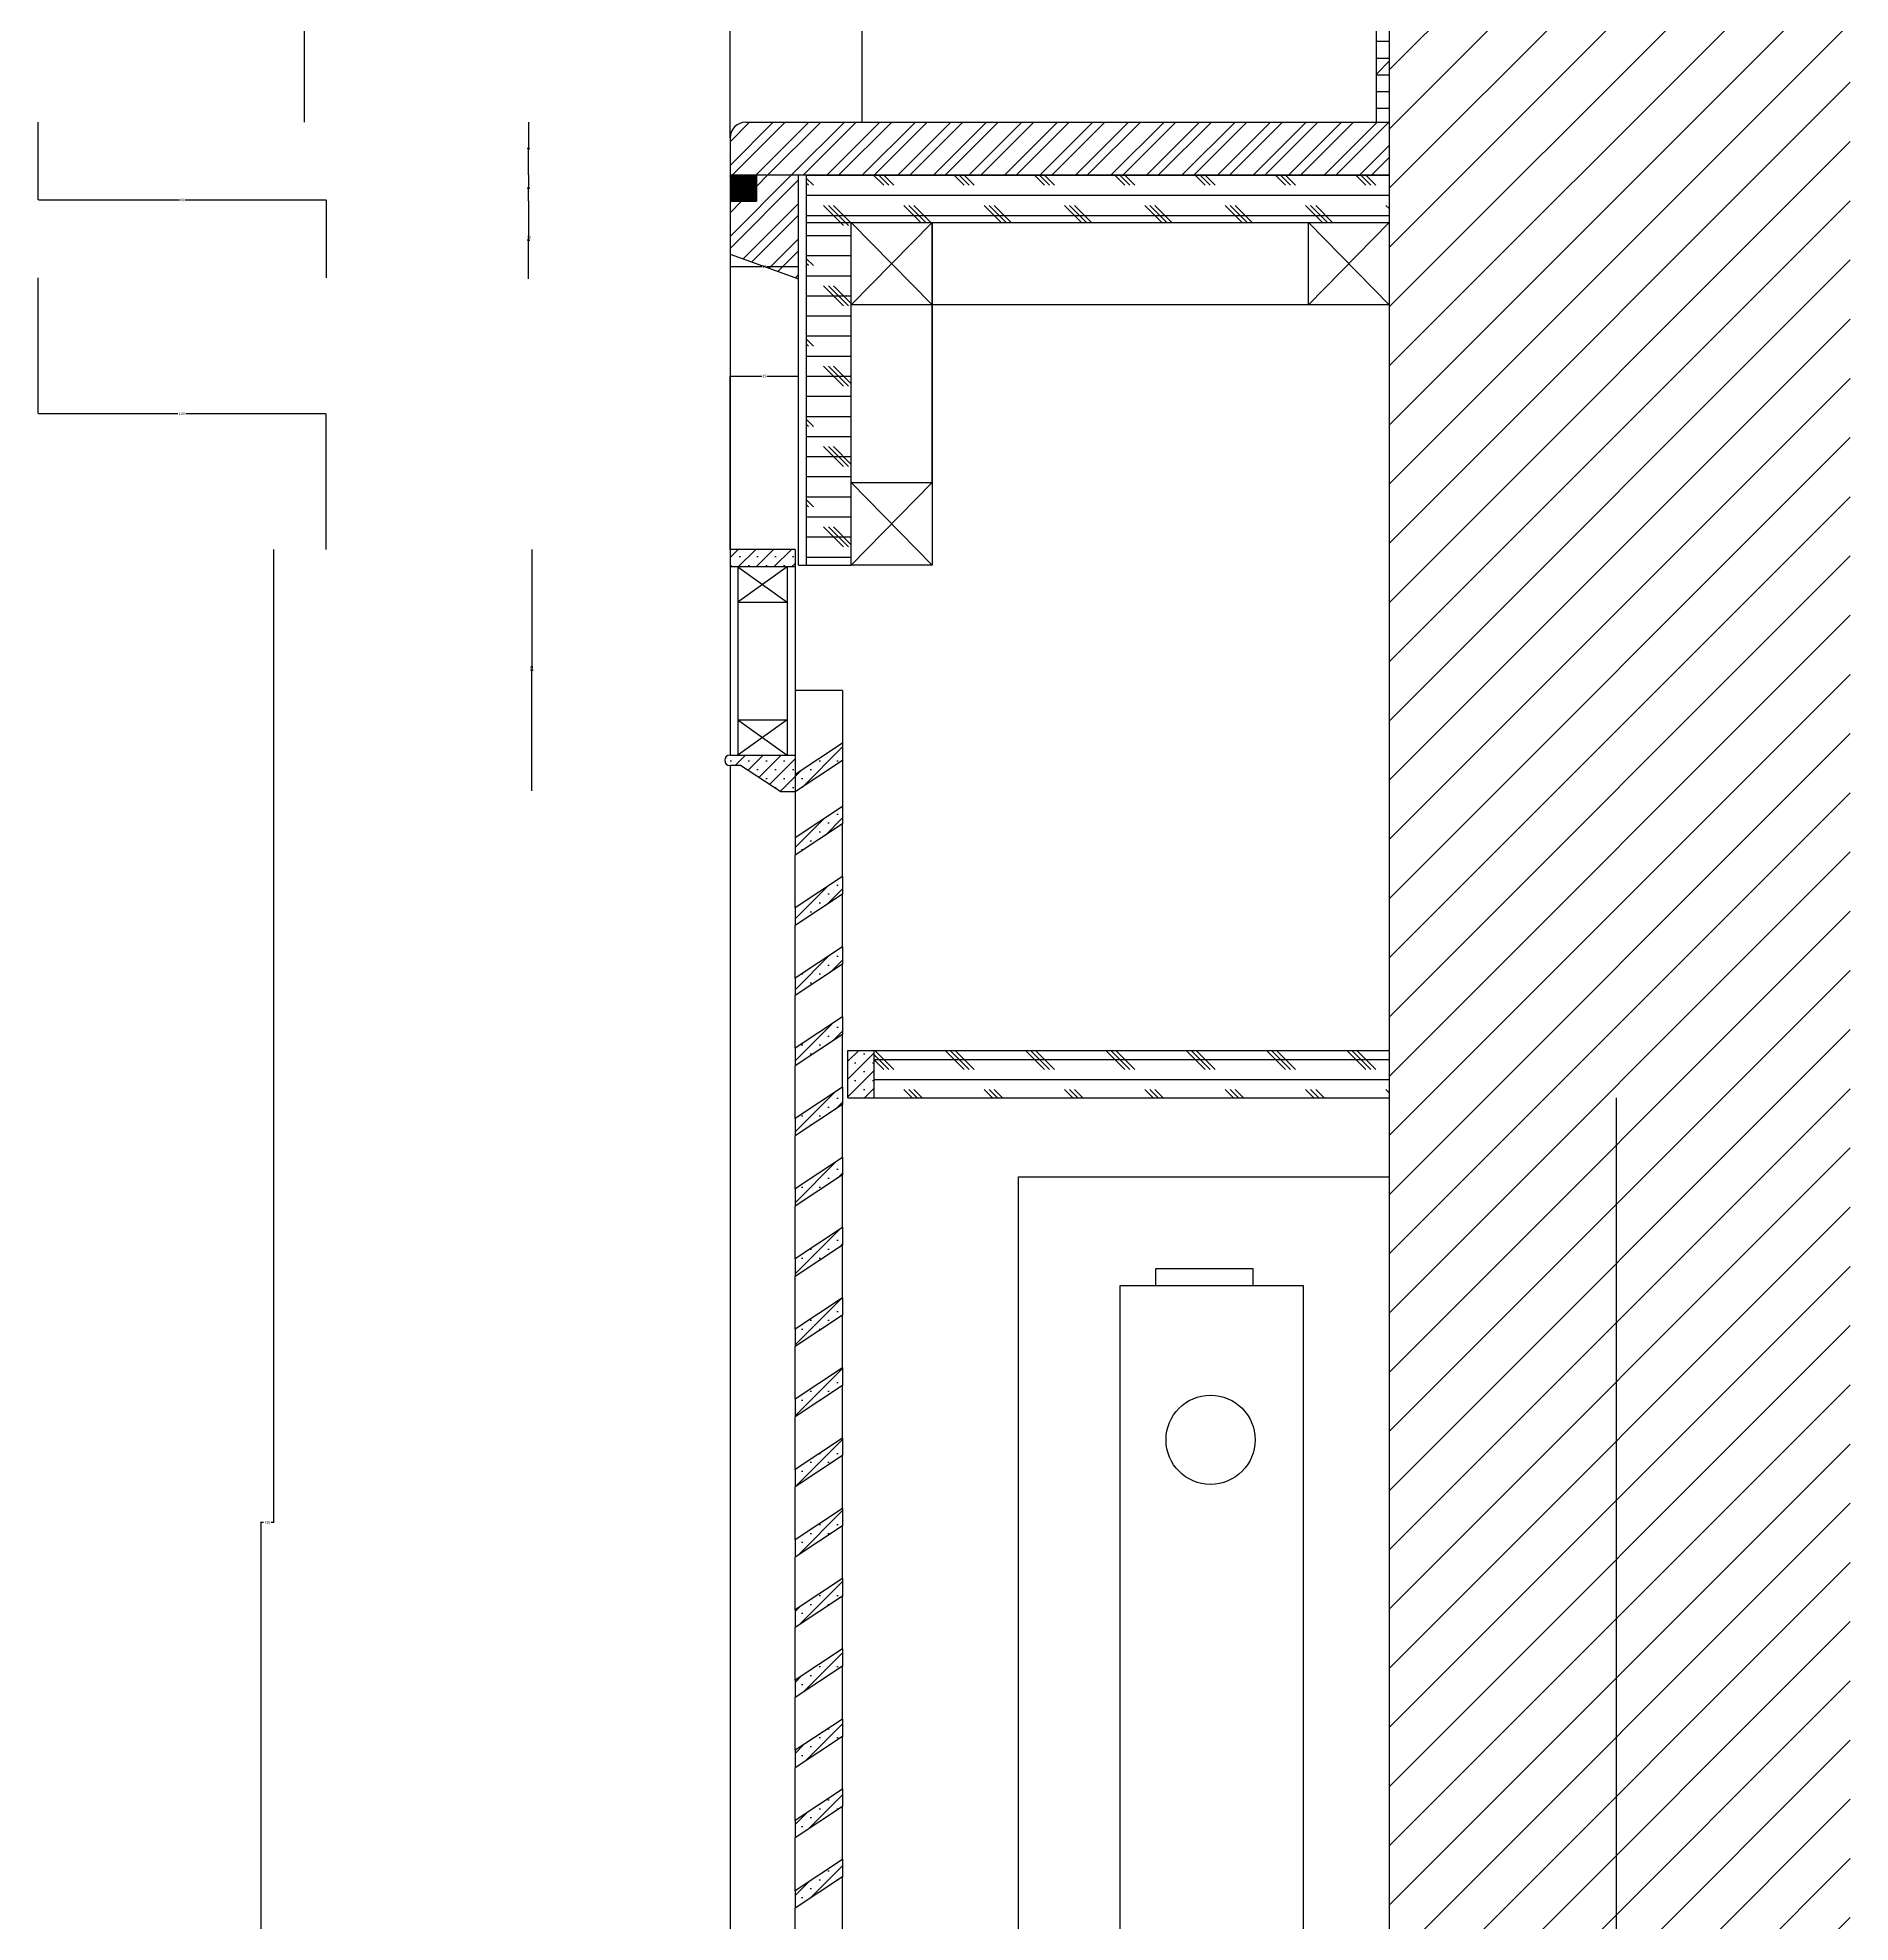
# Model space of a CAD drawing. Header units: metres. Extents: x 112154 to 113735, y -66478 to -63872.
# Drawn here: x 112154 to 112842, y -65890 to -65175 of the extents above; entities that cross this region are included whole.
import ezdxf

# ---------------------------------------------------------------- set-up
doc = ezdxf.new("R2010")
doc.units = ezdxf.units.M
for name, color, linetype in [('10', 8, 'Continuous'), ('11', 3, 'Continuous'), ('15', 2, 'Continuous'), ('8', 7, 'Continuous')]:
    doc.layers.add(name, color=color, linetype=linetype)
doc.dimstyles.get("Standard").update_dxf_attribs({"dimtxt": 2.5, "dimasz": 2.5, "dimexe": 1.25, "dimexo": 0.625, "dimtad": 1, "dimcen": 2.5, "dimazin": 3, "dimtfac": 1, "dimtmove": 0, "dimatfit": 3})

# ---------------------------------------------------------------- blocks, each defined once
blk = doc.blocks.new('_CLOSEDFILLED')
at = {"color": 0, "linetype": 'BYBLOCK'}
blk.add_solid([(-1, 0.2), (0, 0), (-1, -0.2)], dxfattribs=at)
blk = doc.blocks.new('*D2')
for p, q in [((112218.92, -64707.06), (112218.92, -64957.06)), ((112219.17, -64957.06), (112234.635, -64957.06)), ((112239.635, -64957.06), (112255.1, -64957.06)), ((112255.35, -65207.06), (112255.35, -64957.06))]:
    blk.add_line(p, q)
at = {"layer": 'Defpoints'}
for p in [(112218.92, -64707.06), (112218.92, -64957.06), (112255.35, -65207.06)]:
    blk.add_point(p, dxfattribs=at)
at = {"layer": '8', "xscale": 0.25, "yscale": 0.25, "rotation": 180}
blk.add_blockref('_CLOSEDFILLED', (112218.92, -64957.06), dxfattribs=at)
at = {"layer": '8', "xscale": 0.25, "yscale": 0.25}
blk.add_blockref('_CLOSEDFILLED', (112255.35, -64957.06), dxfattribs=at)
at = {"layer": '8', "insert": (112237.135, -64957.06), "char_height": 1, "attachment_point": 5}
blk.add_mtext('36,43', dxfattribs=at)
blk = doc.blocks.new('*D3')
for p, q in [((112154.16, -65207.06), (112154.16, -65236.56)), ((112154.41, -65236.56), (112207.93, -65236.56)), ((112209.93, -65236.56), (112263.45, -65236.56)), ((112263.7, -65266.06), (112263.7, -65236.56))]:
    blk.add_line(p, q)
at = {"layer": 'Defpoints'}
for p in [(112154.16, -65207.06), (112154.16, -65236.56), (112263.7, -65266.06)]:
    blk.add_point(p, dxfattribs=at)
at = {"layer": '8', "xscale": 0.25, "yscale": 0.25, "rotation": 180}
blk.add_blockref('_CLOSEDFILLED', (112154.16, -65236.56), dxfattribs=at)
at = {"layer": '8', "xscale": 0.25, "yscale": 0.25}
blk.add_blockref('_CLOSEDFILLED', (112263.7, -65236.56), dxfattribs=at)
at = {"layer": '8', "insert": (112208.93, -65236.56), "char_height": 1, "attachment_point": 5}
blk.add_mtext('60', dxfattribs=at)
blk = doc.blocks.new('*D4')
for p, q in [((112154.16, -65266.06), (112154.16, -65317.56)), ((112154.41, -65317.56), (112207.375, -65317.56)), ((112210.375, -65317.56), (112263.34, -65317.56)), ((112263.59, -65369.06), (112263.59, -65317.56))]:
    blk.add_line(p, q)
at = {"layer": 'Defpoints'}
for p in [(112154.16, -65266.06), (112154.16, -65317.56), (112263.59, -65369.06)]:
    blk.add_point(p, dxfattribs=at)
at = {"layer": '8', "xscale": 0.25, "yscale": 0.25, "rotation": 180}
blk.add_blockref('_CLOSEDFILLED', (112154.16, -65317.56), dxfattribs=at)
at = {"layer": '8', "xscale": 0.25, "yscale": 0.25}
blk.add_blockref('_CLOSEDFILLED', (112263.59, -65317.56), dxfattribs=at)
at = {"layer": '8', "insert": (112208.875, -65317.56), "char_height": 1, "attachment_point": 5}
blk.add_mtext('120', dxfattribs=at)
blk = doc.blocks.new('*D5')
for p, q in [((112243.59, -65369.06), (112243.59, -65738.06)), ((112239.755, -65738.06), (112238.67, -65738.06)), ((112238.92, -66107.06), (112238.92, -65738.06)), ((112243.84, -65738.06), (112242.755, -65738.06))]:
    blk.add_line(p, q)
at = {"layer": 'Defpoints'}
for p in [(112243.59, -65369.06), (112243.59, -65738.06), (112238.92, -66107.06)]:
    blk.add_point(p, dxfattribs=at)
at = {"layer": '8', "xscale": 0.25, "yscale": 0.25}
blk.add_blockref('_CLOSEDFILLED', (112238.92, -65738.06), dxfattribs=at)
at = {"layer": '8', "xscale": 0.25, "yscale": 0.25, "rotation": 180}
blk.add_blockref('_CLOSEDFILLED', (112243.59, -65738.06), dxfattribs=at)
at = {"layer": '8', "insert": (112241.255, -65738.06), "char_height": 1, "attachment_point": 5}
blk.add_mtext('720', dxfattribs=at)
blk = doc.blocks.new('*D11')
for p, q in [((112340.36, -65207.06), (112340.36, -65217.06)), ((112340.11, -65217.06), (112339.86, -65217.06)), ((112340.36, -65227.06), (112340.36, -65217.06)), ((112340.36, -65217.06), (112340.36, -65217.06)), ((112340.61, -65217.06), (112340.86, -65217.06))]:
    blk.add_line(p, q)
at = {"layer": 'Defpoints'}
for p in [(112340.36, -65207.06), (112340.36, -65217.06), (112340.36, -65227.06)]:
    blk.add_point(p, dxfattribs=at)
at = {"layer": '8', "xscale": 0.25, "yscale": 0.25}
blk.add_blockref('_CLOSEDFILLED', (112340.36, -65217.06), dxfattribs=at)
at = {"layer": '8', "xscale": 0.25, "yscale": 0.25, "rotation": 180}
blk.add_blockref('_CLOSEDFILLED', (112340.36, -65217.06), dxfattribs=at)
at = {"layer": '8', "insert": (112340.36, -65215.935), "char_height": 1, "attachment_point": 5}
blk.add_mtext('0', dxfattribs=at)
blk = doc.blocks.new('*D12')
for p, q in [((112340.36, -65227.06), (112340.36, -65232.06)), ((112340.11, -65232.06), (112339.86, -65232.06)), ((112340.36, -65237.06), (112340.36, -65232.06)), ((112340.36, -65232.06), (112340.36, -65232.06)), ((112340.61, -65232.06), (112340.86, -65232.06))]:
    blk.add_line(p, q)
at = {"layer": 'Defpoints'}
for p in [(112340.36, -65227.06), (112340.36, -65232.06), (112340.36, -65237.06)]:
    blk.add_point(p, dxfattribs=at)
at = {"layer": '8', "xscale": 0.25, "yscale": 0.25}
blk.add_blockref('_CLOSEDFILLED', (112340.36, -65232.06), dxfattribs=at)
at = {"layer": '8', "xscale": 0.25, "yscale": 0.25, "rotation": 180}
blk.add_blockref('_CLOSEDFILLED', (112340.36, -65232.06), dxfattribs=at)
at = {"layer": '8', "insert": (112340.36, -65230.935), "char_height": 1, "attachment_point": 5}
blk.add_mtext('0', dxfattribs=at)
blk = doc.blocks.new('*D13')
for p, q in [((112340.36, -65237.06), (112340.36, -65251.78)), ((112340.11, -65251.78), (112339.86, -65251.78)), ((112340.36, -65266.51), (112340.36, -65251.78)), ((112340.36, -65251.78), (112340.36, -65251.78)), ((112340.61, -65251.78), (112340.86, -65251.78))]:
    blk.add_line(p, q)
at = {"layer": 'Defpoints'}
for p in [(112340.36, -65237.06), (112340.36, -65251.78), (112340.36, -65266.51)]:
    blk.add_point(p, dxfattribs=at)
at = {"layer": '8', "xscale": 0.25, "yscale": 0.25}
blk.add_blockref('_CLOSEDFILLED', (112340.36, -65251.78), dxfattribs=at)
at = {"layer": '8', "xscale": 0.25, "yscale": 0.25, "rotation": 180}
blk.add_blockref('_CLOSEDFILLED', (112340.36, -65251.78), dxfattribs=at)
at = {"layer": '8', "insert": (112340.36, -65250.655), "char_height": 1, "attachment_point": 5}
blk.add_mtext('30', dxfattribs=at)
blk = doc.blocks.new('*D14')
for p, q in [((112416.74, -65257.06), (112416.74, -65261.78)), ((112416.99, -65261.78), (112428.74, -65261.78)), ((112430.74, -65261.78), (112442.49, -65261.78)), ((112442.74, -65266.51), (112442.74, -65261.78))]:
    blk.add_line(p, q)
at = {"layer": 'Defpoints'}
for p in [(112416.74, -65257.06), (112416.74, -65261.78), (112442.74, -65266.51)]:
    blk.add_point(p, dxfattribs=at)
at = {"layer": '8', "xscale": 0.25, "yscale": 0.25, "rotation": 180}
blk.add_blockref('_CLOSEDFILLED', (112416.74, -65261.78), dxfattribs=at)
at = {"layer": '8', "xscale": 0.25, "yscale": 0.25}
blk.add_blockref('_CLOSEDFILLED', (112442.74, -65261.78), dxfattribs=at)
at = {"layer": '8', "insert": (112429.74, -65261.78), "char_height": 1, "attachment_point": 5}
blk.add_mtext('10', dxfattribs=at)
blk = doc.blocks.new('*D15')
for p, q in [((112416.74, -65369.06), (112416.74, -65303.34)), ((112416.99, -65303.34), (112428.74, -65303.34)), ((112430.74, -65303.34), (112442.49, -65303.34)), ((112442.74, -65375.06), (112442.74, -65303.34))]:
    blk.add_line(p, q)
at = {"layer": 'Defpoints'}
for p in [(112416.74, -65303.34), (112416.74, -65369.06), (112442.74, -65375.06)]:
    blk.add_point(p, dxfattribs=at)
at = {"layer": '8', "xscale": 0.25, "yscale": 0.25, "rotation": 180}
blk.add_blockref('_CLOSEDFILLED', (112416.74, -65303.34), dxfattribs=at)
at = {"layer": '8', "xscale": 0.25, "yscale": 0.25}
blk.add_blockref('_CLOSEDFILLED', (112442.74, -65303.34), dxfattribs=at)
at = {"layer": '8', "insert": (112429.74, -65303.34), "char_height": 1, "attachment_point": 5}
blk.add_mtext('25', dxfattribs=at)
blk = doc.blocks.new('*D16')
for p, q in [((112341.57, -65369.06), (112341.57, -65414.87)), ((112341.32, -65414.87), (112341.07, -65414.87)), ((112341.57, -65460.67), (112341.57, -65414.87)), ((112341.57, -65414.87), (112341.57, -65414.87)), ((112341.82, -65414.87), (112342.07, -65414.87))]:
    blk.add_line(p, q)
at = {"layer": 'Defpoints'}
for p in [(112341.57, -65369.06), (112341.57, -65414.87), (112341.57, -65460.67)]:
    blk.add_point(p, dxfattribs=at)
at = {"layer": '8', "xscale": 0.25, "yscale": 0.25}
blk.add_blockref('_CLOSEDFILLED', (112341.57, -65414.87), dxfattribs=at)
at = {"layer": '8', "xscale": 0.25, "yscale": 0.25, "rotation": 180}
blk.add_blockref('_CLOSEDFILLED', (112341.57, -65414.87), dxfattribs=at)
at = {"layer": '8', "insert": (112341.57, -65413.745), "char_height": 1, "attachment_point": 5}
blk.add_mtext('81', dxfattribs=at)
blk = doc.blocks.new('*D18')
for p, q in [((112752.77, -65577.06), (112752.77, -65942.06)), ((112751.79, -65942.06), (112751.54, -65942.06)), ((112752.04, -66307.06), (112752.04, -65942.06)), ((112752.04, -65942.06), (112752.77, -65942.06)), ((112753.02, -65942.06), (112753.27, -65942.06))]:
    blk.add_line(p, q)
at = {"layer": 'Defpoints'}
for p in [(112752.77, -65577.06), (112752.04, -65942.06), (112752.04, -66307.06)]:
    blk.add_point(p, dxfattribs=at)
at = {"layer": '8', "xscale": 0.25, "yscale": 0.25}
blk.add_blockref('_CLOSEDFILLED', (112752.04, -65942.06), dxfattribs=at)
at = {"layer": '8', "xscale": 0.25, "yscale": 0.25, "rotation": 180}
blk.add_blockref('_CLOSEDFILLED', (112752.77, -65942.06), dxfattribs=at)
at = {"layer": '8', "insert": (112752.405, -65940.935), "char_height": 1, "attachment_point": 5}
blk.add_mtext('750', dxfattribs=at)

msp = doc.modelspace()

# ---------------------------------------------------------------- hatches: boundary and pattern name
at = {"layer": '10'}
h = msp.add_hatch(dxfattribs=at)
h.set_pattern_fill('ANSI31', scale=5)
h.paths.add_polyline_path([(112841.62, -64007.06), (112666.74, -64007.06), (112666.74, -66307.06), (112841.62, -66307.06)])
h = msp.add_hatch(dxfattribs=at)
h.set_pattern_fill('DOLMIT')
h.paths.add_polyline_path([(112661.74, -65207.06), (112666.74, -65207.06), (112666.74, -64728.06), (112661.74, -64728.06)])
h = msp.add_hatch(dxfattribs=at)
h.set_pattern_fill('CORK', scale=2)
h.paths.add_polyline_path([(112666.74, -65245.06), (112666.74, -65227.06), (112445.74, -65227.06), (112445.74, -65245.06)])
h = msp.add_hatch(dxfattribs=at)
h.set_pattern_fill('CORK', scale=2)
h.paths.add_polyline_path([(112462.74, -65245.06), (112445.74, -65245.06), (112445.74, -65375.06), (112462.74, -65375.06), (112462.74, -65343.72)])
h = msp.add_hatch(dxfattribs=at)
h.set_pattern_fill('SACNCR', scale=2)
h.paths.add_polyline_path([(112416.74, -65369.06), (112416.74, -65375.72), (112441.4, -65375.72), (112441.4, -65369.06)])
h.paths.add_polyline_path([(112416.74, -65447.06), (112416.74, -65447.06, 1), (112416.74, -65451.06), (112420.74, -65451.06), (112436.07, -65461.06), (112441.4, -65461.06), (112441.4, -65454.44), (112441.4, -65447.06)])
h.paths.add_polyline_path([(112441.4, -65454.44), (112441.4, -65461.06), (112459.4, -65449.18), (112459.4, -65442.56)])
h.paths.add_polyline_path([(112441.4, -65478.41), (112441.4, -65485.03), (112459.4, -65473.15), (112459.4, -65466.53)])
h.paths.add_polyline_path([(112441.4, -65505.03), (112441.4, -65511.65), (112459.4, -65499.77), (112459.4, -65493.15)])
h.paths.add_polyline_path([(112441.4, -65531.65), (112441.4, -65538.27), (112459.4, -65526.39), (112459.4, -65519.77)])
h.paths.add_polyline_path([(112441.4, -65558.27), (112441.4, -65564.89), (112459.4, -65553.01), (112459.4, -65546.39)])
h.paths.add_polyline_path([(112441.4, -65584.89), (112441.4, -65591.51), (112459.4, -65579.63), (112459.4, -65573.01)])
h.paths.add_polyline_path([(112471.4, -65559.06), (112461.4, -65559.06), (112461.4, -65577.06), (112471.4, -65577.06)])
h = msp.add_hatch(dxfattribs=at)
h.set_pattern_fill('CORK', scale=2)
h.paths.add_polyline_path([(112471.4, -65559.06), (112471.4, -65577.06), (112666.74, -65577.06), (112666.74, -65559.06)])
h = msp.add_hatch(dxfattribs=at)
h.set_pattern_fill('SACNCR', scale=2)
h.paths.add_polyline_path([(112441.4, -65611.51), (112441.4, -65618.13), (112459.4, -65606.25), (112459.4, -65599.63)])
h.paths.add_polyline_path([(112441.4, -65638.13), (112441.4, -65644.75), (112459.4, -65632.87), (112459.4, -65626.25)])
h.paths.add_polyline_path([(112459.4, -65659.49), (112459.4, -65652.87), (112441.4, -65664.75), (112441.4, -65671.37)])
h.paths.add_polyline_path([(112459.4, -65686.11), (112459.4, -65679.49), (112441.4, -65691.37), (112441.4, -65697.99)])
h.paths.add_polyline_path([(112441.4, -65717.99), (112441.4, -65724.61), (112459.4, -65712.73), (112459.4, -65706.11)])
h.paths.add_polyline_path([(112441.4, -65744.61), (112441.4, -65751.23), (112459.4, -65739.35), (112459.4, -65732.73)])
h.paths.add_polyline_path([(112459.4, -65765.97), (112459.4, -65759.35), (112441.4, -65771.23), (112441.4, -65777.85)])
h.paths.add_polyline_path([(112441.4, -65797.85), (112441.4, -65804.47), (112459.4, -65792.6), (112459.4, -65785.97)])
h.paths.add_polyline_path([(112441.4, -65824.47), (112441.4, -65831.09), (112459.4, -65819.22), (112459.4, -65812.6)])
h.paths.add_polyline_path([(112441.4, -65851.09), (112441.4, -65857.72), (112459.4, -65845.84), (112459.4, -65839.22)])
h.paths.add_polyline_path([(112441.4, -65877.72), (112441.4, -65884.34), (112459.4, -65872.46), (112459.4, -65865.84)])
at = {"layer": '11'}
h = msp.add_hatch(dxfattribs=at)
h.set_pattern_fill('SOLID')
h.paths.add_polyline_path([(112426.74, -65237.06), (112426.74, -65227.06), (112416.74, -65227.06), (112416.74, -65237.06)])

# ---------------------------------------------------------------- linework, layer by layer
at = {"layer": '10'}
for p, q in [((112416.74, -65213.06), (112416.74, -64707.06)), ((112466.74, -64731.06), (112466.74, -65207.06)), ((112416.74, -65223.48), (112433.16, -65207.06)), ((112416.74, -65214.5), (112424.18, -65207.06)), ((112417.65, -65227.06), (112437.65, -65207.06)), ((112426.63, -65227.06), (112446.63, -65207.06)), ((112431.12, -65227.06), (112451.12, -65207.06)), ((112440.1, -65227.06), (112460.1, -65207.06)), ((112444.59, -65227.06), (112464.59, -65207.06)), ((112453.57, -65227.06), (112473.57, -65207.06)), ((112458.06, -65227.06), (112478.06, -65207.06)), ((112467.04, -65227.06), (112487.04, -65207.06)), ((112471.53, -65227.06), (112491.53, -65207.06)), ((112480.51, -65227.06), (112500.51, -65207.06)), ((112485, -65227.06), (112505, -65207.06)), ((112493.98, -65227.06), (112513.98, -65207.06)), ((112498.47, -65227.06), (112518.47, -65207.06)), ((112507.46, -65227.06), (112527.46, -65207.06)), ((112511.95, -65227.06), (112531.95, -65207.06)), ((112520.93, -65227.06), (112540.93, -65207.06)), ((112525.42, -65227.06), (112545.42, -65207.06)), ((112534.4, -65227.06), (112554.4, -65207.06)), ((112538.89, -65227.06), (112558.89, -65207.06)), ((112547.87, -65227.06), (112567.87, -65207.06)), ((112552.36, -65227.06), (112572.36, -65207.06)), ((112561.34, -65227.06), (112581.34, -65207.06)), ((112565.83, -65227.06), (112585.83, -65207.06)), ((112574.81, -65227.06), (112594.81, -65207.06)), ((112579.3, -65227.06), (112599.3, -65207.06)), ((112588.28, -65227.06), (112608.28, -65207.06)), ((112592.77, -65227.06), (112612.77, -65207.06)), ((112601.75, -65227.06), (112621.75, -65207.06)), ((112606.24, -65227.06), (112626.24, -65207.06)), ((112615.22, -65227.06), (112635.22, -65207.06)), ((112619.71, -65227.06), (112639.71, -65207.06)), ((112628.69, -65227.06), (112648.69, -65207.06)), ((112633.18, -65227.06), (112653.18, -65207.06)), ((112642.16, -65227.06), (112662.16, -65207.06)), ((112646.65, -65227.06), (112666.65, -65207.06)), ((112655.63, -65227.06), (112666.74, -65215.95)), ((112416.74, -65250.42), (112440.1, -65227.06)), ((112426.74, -65231.44), (112431.12, -65227.06)), ((112660.12, -65227.06), (112666.74, -65220.44)), ((112416.74, -65254.91), (112442.74, -65228.91)), ((112416.74, -65241.44), (112421.12, -65237.06)), ((112421.75, -65258.88), (112442.74, -65237.89)), ((112425.04, -65260.08), (112442.74, -65242.38)), ((112431.63, -65262.47), (112442.74, -65251.36)), ((112434.92, -65263.67), (112442.74, -65255.86)), ((112416.74, -65257.06), (112416.74, -65369.06)), ((112441.51, -65266.06), (112442.74, -65264.84)), ((112459.4, -65422.62), (112441.4, -65422.62)), ((112459.4, -65422.62), (112459.4, -65466.53)), ((112416.74, -65451.06), (112416.74, -66025.06)), ((112441.4, -65461.06), (112441.4, -65478.41)), ((112459.4, -65493.15), (112459.4, -65473.15)), ((112441.4, -65505.03), (112441.4, -65485.03)), ((112459.4, -65519.77), (112459.4, -65499.77)), ((112441.4, -65531.65), (112441.4, -65511.65)), ((112459.4, -65546.39), (112459.4, -65526.39)), ((112441.4, -65558.27), (112441.4, -65538.27)), ((112459.4, -65573.01), (112459.4, -65553.01)), ((112441.4, -65584.89), (112441.4, -65564.89)), ((112459.4, -65599.63), (112459.4, -65579.63)), ((112441.4, -65611.51), (112441.4, -65591.51)), ((112459.4, -65626.25), (112459.4, -65606.25)), ((112441.4, -65638.13), (112441.4, -65618.13)), ((112459.4, -65652.87), (112459.4, -65632.87)), ((112441.4, -65664.75), (112441.4, -65644.75)), ((112459.4, -65679.49), (112459.4, -65659.49)), ((112441.4, -65691.37), (112441.4, -65671.37)), ((112459.4, -65706.11), (112459.4, -65686.11)), ((112441.4, -65717.99), (112441.4, -65697.99)), ((112459.4, -65732.73), (112459.4, -65712.73)), ((112441.4, -65744.61), (112441.4, -65724.61)), ((112459.4, -65759.35), (112459.4, -65739.35)), ((112441.4, -65771.23), (112441.4, -65751.23)), ((112459.4, -65785.97), (112459.4, -65765.97)), ((112441.4, -65797.85), (112441.4, -65777.85)), ((112459.4, -65812.6), (112459.4, -65792.6)), ((112441.4, -65824.47), (112441.4, -65804.47)), ((112459.4, -65839.22), (112459.4, -65819.22)), ((112441.4, -65851.09), (112441.4, -65831.09)), ((112459.4, -65865.84), (112459.4, -65845.84)), ((112441.4, -65877.72), (112441.4, -65857.72)), ((112459.4, -65895.05), (112459.4, -65872.46)), ((112441.4, -65906.93), (112441.4, -65884.34))]:
    msp.add_line(p, q, dxfattribs=at)
msp.add_lwpolyline([(112578.19, -65648.19), (112578.19, -65641.79), (112615.02, -65641.79), (112615.02, -65648.19)], dxfattribs=at)
msp.add_lwpolyline([(112634.14, -65648.19), (112634.14, -66272.69), (112564.75, -66272.69), (112564.75, -65648.19)], close=True, dxfattribs=at)
msp.add_circle((112598.98, -65706.73), 16.89, dxfattribs=at)
at = {"layer": '11'}
for p, q in [((112661.74, -64728.06), (112661.74, -65207.06)), ((112416.74, -65227.06), (112666.74, -65227.06)), ((112426.74, -65227.06), (112426.74, -65237.06)), ((112442.74, -65266.51), (112442.74, -65227.06)), ((112445.74, -65375.06), (112445.74, -65227.06)), ((112416.74, -65237.06), (112426.74, -65237.06)), ((112445.74, -65245.06), (112666.74, -65245.06)), ((112462.74, -65375.06), (112462.74, -65245.06)), ((112462.74, -65245.06), (112493.34, -65276.39)), ((112462.74, -65276.39), (112493.34, -65245.06)), ((112636.14, -65245.06), (112666.74, -65276.39)), ((112636.14, -65276.39), (112666.74, -65245.06)), ((112636.14, -65276.39), (112493.34, -65276.39)), ((112462.74, -65343.72), (112493.34, -65375.06)), ((112462.74, -65375.06), (112493.34, -65343.72)), ((112441.4, -65369.06), (112441.4, -65461.06)), ((112441.4, -65375.72), (112416.74, -65375.72)), ((112419.74, -65375.72), (112438.4, -65389.06)), ((112438.4, -65375.72), (112419.74, -65389.06)), ((112419.74, -65375.72), (112419.74, -65433.72)), ((112438.4, -65375.72), (112438.4, -65433.72)), ((112442.74, -65375.06), (112462.74, -65375.06)), ((112419.74, -65389.06), (112438.4, -65389.06)), ((112419.74, -65433.72), (112438.4, -65447.06)), ((112438.4, -65433.72), (112419.74, -65447.06)), ((112419.74, -65433.72), (112419.74, -65447.06)), ((112419.74, -65433.72), (112438.4, -65433.72)), ((112438.4, -65433.72), (112438.4, -65447.06)), ((112416.74, -65447.06), (112441.4, -65447.06)), ((112459.4, -65442.56), (112441.4, -65454.44)), ((112459.4, -65442.56), (112459.4, -65449.18)), ((112459.4, -65449.18), (112441.4, -65461.06)), ((112441.4, -65454.44), (112441.4, -65461.06)), ((112441.4, -65454.44), (112441.4, -65461.06)), ((112459.4, -65466.53), (112441.4, -65478.41)), ((112459.4, -65466.53), (112459.4, -65473.15)), ((112459.4, -65473.15), (112441.4, -65485.03)), ((112441.4, -65478.41), (112441.4, -65485.03)), ((112459.4, -65493.15), (112441.4, -65505.03)), ((112459.4, -65493.15), (112459.4, -65499.77)), ((112459.4, -65499.77), (112441.4, -65511.65)), ((112441.4, -65505.03), (112441.4, -65511.65)), ((112459.4, -65519.77), (112441.4, -65531.65)), ((112459.4, -65519.77), (112459.4, -65526.39)), ((112459.4, -65526.39), (112441.4, -65538.27)), ((112441.4, -65531.65), (112441.4, -65538.27)), ((112459.4, -65546.39), (112441.4, -65558.27)), ((112459.4, -65546.39), (112459.4, -65553.01)), ((112459.4, -65553.01), (112441.4, -65564.89)), ((112441.4, -65558.27), (112441.4, -65564.89)), ((112461.4, -65559.06), (112666.74, -65559.06)), ((112461.4, -65577.06), (112461.4, -65559.06)), ((112471.4, -65577.06), (112471.4, -65559.06)), ((112459.4, -65573.01), (112441.4, -65584.89)), ((112459.4, -65573.01), (112459.4, -65579.63)), ((112461.4, -65577.06), (112666.74, -65577.06)), ((112459.4, -65579.63), (112441.4, -65591.51)), ((112441.4, -65584.89), (112441.4, -65591.51)), ((112459.4, -65599.63), (112441.4, -65611.51)), ((112459.4, -65599.63), (112459.4, -65606.25)), ((112459.4, -65606.25), (112441.4, -65618.13)), ((112441.4, -65611.51), (112441.4, -65618.13)), ((112526.13, -66307.06), (112526.13, -65607.06)), ((112526.13, -65607.06), (112666.74, -65607.06)), ((112459.4, -65626.25), (112441.4, -65638.13)), ((112459.4, -65626.25), (112459.4, -65632.87)), ((112459.4, -65632.87), (112441.4, -65644.75)), ((112441.4, -65638.13), (112441.4, -65644.75)), ((112459.4, -65652.87), (112441.4, -65664.75)), ((112459.4, -65652.87), (112459.4, -65659.49)), ((112459.4, -65659.49), (112441.4, -65671.37)), ((112441.4, -65664.75), (112441.4, -65671.37)), ((112459.4, -65679.49), (112441.4, -65691.37)), ((112459.4, -65679.49), (112459.4, -65686.11)), ((112459.4, -65686.11), (112441.4, -65697.99)), ((112441.4, -65691.37), (112441.4, -65697.99)), ((112459.4, -65706.11), (112441.4, -65717.99)), ((112459.4, -65706.11), (112459.4, -65712.73)), ((112459.4, -65712.73), (112441.4, -65724.61)), ((112441.4, -65717.99), (112441.4, -65724.61)), ((112459.4, -65732.73), (112441.4, -65744.61)), ((112459.4, -65732.73), (112459.4, -65739.35)), ((112459.4, -65739.35), (112441.4, -65751.23)), ((112441.4, -65744.61), (112441.4, -65751.23)), ((112459.4, -65759.35), (112441.4, -65771.23)), ((112459.4, -65759.35), (112459.4, -65765.97)), ((112459.4, -65765.97), (112441.4, -65777.85)), ((112441.4, -65771.23), (112441.4, -65777.85)), ((112459.4, -65785.97), (112441.4, -65797.85)), ((112459.4, -65785.97), (112459.4, -65792.6)), ((112459.4, -65792.6), (112441.4, -65804.47)), ((112441.4, -65797.85), (112441.4, -65804.47)), ((112459.4, -65812.6), (112441.4, -65824.47)), ((112459.4, -65812.6), (112459.4, -65819.22)), ((112459.4, -65819.22), (112441.4, -65831.09)), ((112441.4, -65824.47), (112441.4, -65831.09)), ((112459.4, -65839.22), (112441.4, -65851.09)), ((112459.4, -65839.22), (112459.4, -65845.84)), ((112459.4, -65845.84), (112441.4, -65857.72)), ((112441.4, -65851.09), (112441.4, -65857.72)), ((112459.4, -65865.84), (112441.4, -65877.72)), ((112459.4, -65865.84), (112459.4, -65872.46)), ((112459.4, -65872.46), (112441.4, -65884.34)), ((112441.4, -65877.72), (112441.4, -65884.34))]:
    msp.add_line(p, q, dxfattribs=at)
for points in [[(112493.34, -65276.39), (112462.74, -65276.39), (112462.74, -65245.06), (112493.34, -65245.06)], [(112493.34, -65245.06), (112493.34, -65375.06), (112462.74, -65375.06), (112462.74, -65343.72), (112493.34, -65343.72)], [(112666.74, -65276.39), (112636.14, -65276.39), (112636.14, -65245.06), (112666.74, -65245.06)]]:
    msp.add_lwpolyline(points, close=True, dxfattribs=at)
at = {"layer": '15'}
for p, q in [((112666.74, -64007.06), (112666.74, -66307.06)), ((112416.74, -65213.06), (112416.74, -65227.06)), ((112422.74, -65207.06), (112666.74, -65207.06)), ((112416.74, -65227.06), (112416.74, -65237.06)), ((112416.74, -65237.06), (112416.74, -65257.06)), ((112416.74, -65257.06), (112442.74, -65266.51)), ((112442.74, -65375.06), (112442.74, -65266.51)), ((112441.4, -65369.06), (112416.74, -65369.06)), ((112416.74, -65369.06), (112416.74, -65447.06)), ((112420.74, -65451.06), (112416.74, -65451.06)), ((112436.07, -65461.06), (112420.74, -65451.06)), ((112441.4, -65461.06), (112436.07, -65461.06))]:
    msp.add_line(p, q, dxfattribs=at)
for centre, radius, end in [((112422.74, -65213.06), 6, 180), ((112416.74, -65449.06), 2, 270)]:
    msp.add_arc(centre, radius, 90, end, dxfattribs=at)

# ---------------------------------------------------------------- dimensions: what is measured, and where the dimension line sits
at = {"layer": '8'}
for base, p1, p2, picture, middle in [((112218.92, -64957.06), (112218.92, -64707.06), (112255.35, -65207.06), '*D2', (112237.135, -64957.06)), ((112340.36, -65217.06), (112340.36, -65207.06), (112340.36, -65227.06), '*D11', (112340.36, -65215.935)), ((112340.36, -65232.06), (112340.36, -65227.06), (112340.36, -65237.06), '*D12', (112340.36, -65230.935))]:
    dim = msp.add_linear_dim(base=base, p1=p1, p2=p2, dimstyle='Standard', dxfattribs=at)
    dim.commit()
    dim.dimension.update_dxf_attribs({"geometry": picture, "text_midpoint": middle})
for base, p1, p2, text, picture, middle in [((112154.16, -65236.56), (112154.16, -65207.06), (112263.7, -65266.06), '60', '*D3', (112208.93, -65236.56)), ((112340.36, -65251.78), (112340.36, -65237.06), (112340.36, -65266.51), '30', '*D13', (112340.36, -65250.655)), ((112416.74, -65261.78), (112416.74, -65257.06), (112442.74, -65266.51), '10', '*D14', (112429.74, -65261.78)), ((112154.16, -65317.56), (112154.16, -65266.06), (112263.59, -65369.06), '120', '*D4', (112208.875, -65317.56)), ((112416.74, -65303.34), (112416.74, -65369.06), (112442.74, -65375.06), '25', '*D15', (112429.74, -65303.34)), ((112243.59, -65738.06), (112243.59, -65369.06), (112238.92, -66107.06), '720', '*D5', (112241.255, -65738.06)), ((112341.57, -65414.87), (112341.57, -65369.06), (112341.57, -65460.67), '81', '*D16', (112341.57, -65413.745)), ((112752.04, -65942.06), (112752.04, -66307.06), (112752.77, -65577.06), '750', '*D18', (112752.405, -65940.935))]:
    dim = msp.add_linear_dim(base=base, p1=p1, p2=p2, text=text, dimstyle='Standard', dxfattribs=at)
    dim.commit()
    dim.dimension.update_dxf_attribs({"geometry": picture, "text_midpoint": middle})

doc.saveas('drawing.dxf')
